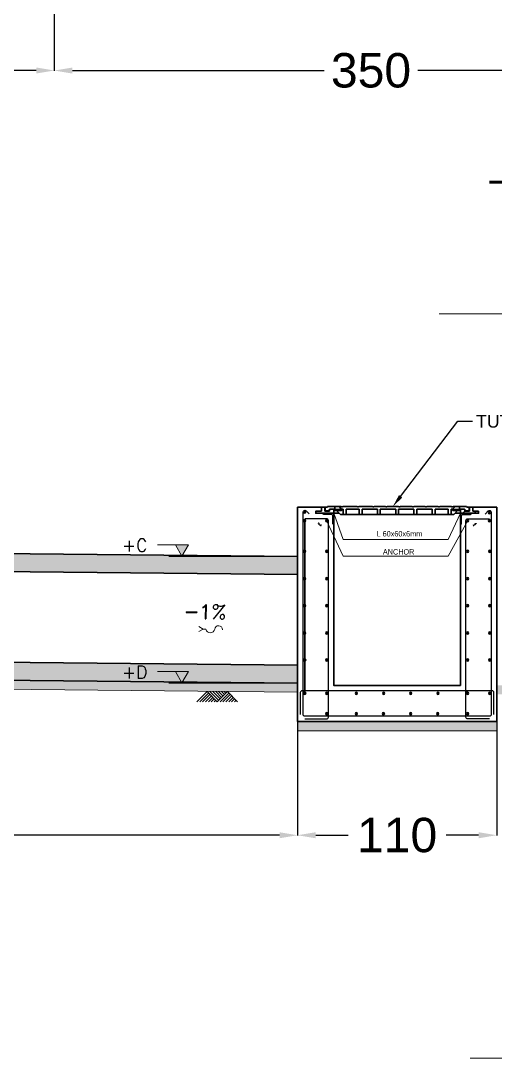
# Model space of a CAD drawing. Header units: metres. Extents: x 5841 to 11304, y 2118 to 7815.
# Drawn here: x 8096 to 8358, y 4777 to 5350 of the extents above; entities that cross this region are included whole.
import ezdxf
from ezdxf import colors
from ezdxf.entities.mleader import LeaderData, LeaderLine
from ezdxf.math import Vec2, Vec3

# ---------------------------------------------------------------- set-up
doc = ezdxf.new("R2010")
doc.units = ezdxf.units.M
doc.linetypes.add('DASHED2', pattern=[0.375, 0.25, -0.125])
doc.linetypes.add('HIDDEN2', pattern=[0.1875, 0.125, -0.0625])
for name, color, linetype, lineweight in [('1_Dimensi', 7, 'Continuous', 9), ('D_Garis Arsir', 9, 'Continuous', 9), ('D_Garis Tak Tampak', 8, 'DASHED2', 9), ('D_Garis Tampak', 150, 'Continuous', 30), ('DIM200', 4, 'Continuous', 18), ('GRS-ARSIR (HATCH)', 8, 'Continuous', 9)]:
    doc.layers.add(name, color=color, linetype=linetype, lineweight=lineweight)
for name, color, linetype in [('G-Existing Hidden-9', 9, 'HIDDEN2'), ('G-Line-3', 3, 'Continuous'), ('S-Reinf-3', 3, 'Continuous')]:
    doc.layers.add(name, color=color, linetype=linetype)
doc.styles.add('DIM200', font='romans_IV50.ttf', dxfattribs={"width": 0.8, "height": 500})
doc.styles.add('SIMPLEX', font='simplex.shx', dxfattribs={"width": 0.75})
doc.styles.get("Standard").update_dxf_attribs({"font": 'arial.ttf'})
doc.dimstyles.new('_SC-25', dxfattribs={"dimscale": 0.025, "dimtxt": 1.25, "dimasz": 1.25, "dimexe": 0, "dimexo": 0.5, "dimgap": 0.75, "dimtad": 1, "dimdec": 0, "dimlfac": 1000, "dimdsep": 46, "dimtxsty": 'SIMPLEX', "dimblk": 'DIMARW', "dimcen": 0, "dimdle": 3, "dimclrd": 256, "dimclre": 256, "dimclrt": 1, "dimadec": 0, "dimazin": 0, "dimtfac": 1, "dimtdec": 0, "dimtmove": 2, "dimatfit": 3, "dimfxl": 0, "dimtvp": 2.25, "dimtfill": 1, "dimtolj": 1, "dimtzin": 0, "dimlwd": -1, "dimlwe": -1, "dimarcsym": 1})
doc.dimstyles.get("Standard").update_dxf_attribs({"dimtxt": 0.18, "dimasz": 0.18, "dimexe": 0.18, "dimexo": 0.0625, "dimgap": 0.09, "dimtad": 0, "dimtih": 1, "dimtoh": 1, "dimdec": 4, "dimzin": 0, "dimdsep": 46, "dimtxsty": 'Standard', "dimcen": 0.09, "dimadec": 0, "dimazin": 0, "dimtfac": 1, "dimtdec": 4, "dimtofl": 0, "dimtmove": 0, "dimatfit": 3, "dimfxl": 1, "dimtolj": 1, "dimtzin": 0, "dimarcsym": 0})
pattern_1 = [(45, (-756477.307, -9425586.314), (-8.838834765, 8.838834765), []), (45, (-756477.307, -9425580.064), (-8.838834765, 8.838834765), [])]

# ---------------------------------------------------------------- blocks, each defined once
blk = doc.blocks.new('TUL')
h = blk.add_hatch(color=1)
h.dxf.hatch_style = 1
h.paths.add_polyline_path([(-0.5, 0, 1), (0.5, 0, 1)])
at = {"color": 1}
blk.add_circle((0, 0), 0.5, dxfattribs=at)
blk = doc.blocks.new('DIMARW')
for p, q in [((-1.75, 0), (-1, 0)), ((-1, 0.175), (0, 0)), ((-1, 0.175), (-1, -0.175)), ((-1, -0.175), (0, 0)), ((0, -0.625), (0, 0.625))]:
    blk.add_line(p, q)
blk.add_solid([(-1, -0.175), (0, 0), (-1, 0.175)])
blk = doc.blocks.new('SBS003')
for p, q in [((-8.81, 0), (-10, 0.69)), ((-10, -0.69), (-8.81, 0)), ((-8.05, 0), (-8.81, 0))]:
    blk.add_line(p, q)
blk.add_lwpolyline([(0, 0, 0, 1.18, 0), (-2.44, 0, 0, 0, 0), (-3.47, 0, 0, 0, 0)], format="xyseb")
for centre, radius, start, end in [((-6.84, 0.33), 1.25, 195.3069, 348.3436), ((-4.54, 0.01), 1.07, 359.6105, 176.2308)]:
    blk.add_arc(centre, radius, start, end)
blk = doc.blocks.new('*D60')
at = {"layer": 'Defpoints', "color": 0, "transparency": 16777216}
for p in [(7764.1, 5360.4), (8114.1, 5360.4), (8114.1, 5322.53)]:
    blk.add_point(p, dxfattribs=at)
at = {"layer": 'DIM200', "color": 0, "lineweight": -2, "transparency": 16777216}
for p, q in [((7764.1, 5360.33), (7764.1, 5322.35)), ((8114.1, 5360.33), (8114.1, 5322.35)), ((7774.1, 5322.53), (7913.15, 5322.53)), ((8104.1, 5322.53), (7965.05, 5322.53))]:
    blk.add_line(p, q, dxfattribs=at)
at = {"layer": 'DIM200', "color": 0, "transparency": 16777216}
for points in [[(7774.1, 5324.19), (7774.1, 5320.86), (7764.1, 5322.53)], [(8104.1, 5324.19), (8104.1, 5320.86), (8114.1, 5322.53)]]:
    blk.add_solid(points, dxfattribs=at)
at = {"layer": 'DIM200', "color": 0, "transparency": 16777216, "insert": (7939.1, 5322.53), "char_height": 19, "attachment_point": 5}
blk.add_mtext('\\A1;350', dxfattribs=at)
blk = doc.blocks.new('*D61')
at = {"layer": 'Defpoints', "color": 0, "transparency": 16777216}
for p in [(8114.1, 5360.4), (8464.1, 5360.4), (8464.1, 5322.5)]:
    blk.add_point(p, dxfattribs=at)
at = {"layer": 'DIM200', "color": 0, "lineweight": -2, "transparency": 16777216}
for p, q in [((8114.1, 5360.33), (8114.1, 5322.32)), ((8464.1, 5360.33), (8464.1, 5322.32)), ((8124.1, 5322.5), (8263.15, 5322.5)), ((8454.1, 5322.5), (8315.05, 5322.5))]:
    blk.add_line(p, q, dxfattribs=at)
at = {"layer": 'DIM200', "color": 0, "transparency": 16777216}
for points in [[(8124.1, 5324.16), (8124.1, 5320.83), (8114.1, 5322.5)], [(8454.1, 5324.16), (8454.1, 5320.83), (8464.1, 5322.5)]]:
    blk.add_solid(points, dxfattribs=at)
at = {"layer": 'DIM200', "color": 0, "transparency": 16777216, "insert": (8289.1, 5322.5), "char_height": 19, "attachment_point": 5}
blk.add_mtext('\\A1;350', dxfattribs=at)
blk = doc.blocks.new('*D69')
at = {"layer": 'Defpoints', "color": 0, "transparency": 16777216}
for p in [(8248.53, 4963.13), (7211.2, 4944.75), (7211.2, 4900.41)]:
    blk.add_point(p, dxfattribs=at)
at = {"layer": 'DIM200', "color": 0, "lineweight": -2, "transparency": 16777216}
for p, q in [((8248.53, 4963.06), (8248.53, 4900.23)), ((7211.2, 4944.69), (7211.2, 4900.23)), ((7221.2, 4900.41), (7695.39, 4900.41)), ((8238.53, 4900.41), (7764.34, 4900.41))]:
    blk.add_line(p, q, dxfattribs=at)
at = {"layer": 'DIM200', "color": 0, "transparency": 16777216}
for points in [[(7221.2, 4902.07), (7221.2, 4898.74), (7211.2, 4900.41)], [(8238.53, 4902.07), (8238.53, 4898.74), (8248.53, 4900.41)]]:
    blk.add_solid(points, dxfattribs=at)
at = {"layer": 'DIM200', "color": 0, "transparency": 16777216, "insert": (7729.87, 4900.41), "char_height": 19, "attachment_point": 5}
blk.add_mtext('\\A1;1037', dxfattribs=at)
blk = doc.blocks.new('*D70')
at = {"layer": 'Defpoints', "color": 0, "transparency": 16777216}
for p in [(8248.53, 4963.13), (8358.53, 4963.13), (8358.53, 4900.41)]:
    blk.add_point(p, dxfattribs=at)
at = {"layer": 'DIM200', "color": 0, "lineweight": -2, "transparency": 16777216}
for p, q in [((8248.53, 4963.06), (8248.53, 4900.23)), ((8358.53, 4963.06), (8358.53, 4900.23)), ((8258.53, 4900.41), (8276.46, 4900.41)), ((8348.53, 4900.41), (8330.59, 4900.41))]:
    blk.add_line(p, q, dxfattribs=at)
at = {"layer": 'DIM200', "color": 0, "transparency": 16777216}
for points in [[(8258.53, 4902.07), (8258.53, 4898.74), (8248.53, 4900.41)], [(8348.53, 4902.07), (8348.53, 4898.74), (8358.53, 4900.41)]]:
    blk.add_solid(points, dxfattribs=at)
at = {"layer": 'DIM200', "color": 0, "transparency": 16777216, "insert": (8303.53, 4900.41), "char_height": 19, "attachment_point": 5}
blk.add_mtext('\\A1;110', dxfattribs=at)

msp = doc.modelspace()

# ---------------------------------------------------------------- hatches: boundary and pattern name
at = {"layer": '1_Dimensi', "ltscale": 5}
h = msp.add_hatch(color=256, dxfattribs=at)
h.dxf.hatch_style = 1
h.paths.add_polyline_path([(8181.03, 5060.72), (8188.25, 5060.72), (8184.64, 5054.47)])
h = msp.add_hatch(color=256, dxfattribs=at)
h.dxf.hatch_style = 1
h.paths.add_polyline_path([(8181.03, 4990.71), (8188.25, 4990.71), (8184.64, 4984.46)])
at = {"layer": 'D_Garis Tampak'}
h = msp.add_hatch(dxfattribs=at)
h.set_pattern_fill('STEEL', color=256, scale=100, style=0)
h.set_pattern_definition(pattern_1)
edge = h.paths.add_edge_path()
edge.add_line((8268.53, 5080.29), (8268.47, 5080.35))
edge.add_line((8268.47, 5080.35), (8266.25, 5080.35))
edge.add_line((8266.25, 5080.35), (8266.19, 5080.29))
edge.add_line((8266.19, 5080.29), (8266.13, 5080.17))
edge.add_line((8266.13, 5080.17), (8266.13, 5079.39))
edge.add_line((8266.13, 5079.39), (8266.07, 5079.33))
edge.add_line((8266.07, 5079.33), (8263.59, 5079.33))
edge.add_line((8263.59, 5079.33), (8263.53, 5079.39))
edge.add_line((8263.53, 5079.39), (8263.53, 5081.43))
edge.add_line((8263.53, 5081.43), (8263.47, 5081.49))
edge.add_line((8263.47, 5081.49), (8263.41, 5081.55))
edge.add_spline(control_points=[(8263.41, 5081.55), (8263.41, 5081.55), (8263.03, 5081.55), (8262.65, 5081.55)], knot_values=[3.5, 3.5, 3.5, 3.5, 4, 4, 4, 4], degree=3, periodic=0)
edge.add_spline(control_points=[(8262.65, 5081.55), (8262.27, 5081.55), (8261.9, 5081.55), (8261.9, 5081.55)], knot_values=[3, 3, 3, 3, 3.5, 3.5, 3.5, 3.5], degree=3, periodic=0)
edge.add_line((8261.9, 5081.55), (8261.84, 5081.49))
edge.add_line((8261.84, 5081.49), (8261.78, 5081.43))
edge.add_line((8261.78, 5081.43), (8261.78, 5079.39))
edge.add_line((8261.78, 5079.39), (8261.72, 5079.33))
edge.add_line((8261.72, 5079.33), (8258.53, 5079.33))
edge.add_line((8258.53, 5079.33), (8258.53, 5078.13))
edge.add_line((8258.53, 5078.13), (8268.53, 5078.13))
edge.add_line((8268.53, 5078.13), (8268.53, 5080.29))
h = msp.add_hatch(dxfattribs=at)
h.set_pattern_fill('STEEL', color=256, scale=100, style=0)
h.set_pattern_definition(pattern_1)
edge = h.paths.add_edge_path()
edge.add_line((8338.53, 5080.29), (8338.59, 5080.35))
edge.add_line((8338.59, 5080.35), (8340.8, 5080.35))
edge.add_line((8340.8, 5080.35), (8340.86, 5080.29))
edge.add_line((8340.86, 5080.29), (8340.92, 5080.17))
edge.add_line((8340.92, 5080.17), (8340.92, 5079.39))
edge.add_line((8340.92, 5079.39), (8340.98, 5079.33))
edge.add_line((8340.98, 5079.33), (8343.47, 5079.33))
edge.add_line((8343.47, 5079.33), (8343.53, 5079.39))
edge.add_line((8343.53, 5079.39), (8343.53, 5081.43))
edge.add_line((8343.53, 5081.43), (8343.59, 5081.49))
edge.add_line((8343.59, 5081.49), (8343.65, 5081.55))
edge.add_spline(control_points=[(8343.65, 5081.55), (8343.65, 5081.55), (8344.02, 5081.55), (8344.4, 5081.55)], knot_values=[3.5, 3.5, 3.5, 3.5, 4, 4, 4, 4], degree=3, periodic=0)
edge.add_spline(control_points=[(8344.4, 5081.55), (8344.78, 5081.55), (8345.16, 5081.55), (8345.16, 5081.55)], knot_values=[3, 3, 3, 3, 3.5, 3.5, 3.5, 3.5], degree=3, periodic=0)
edge.add_line((8345.16, 5081.55), (8345.22, 5081.49))
edge.add_line((8345.22, 5081.49), (8345.28, 5081.43))
edge.add_line((8345.28, 5081.43), (8345.28, 5079.39))
edge.add_line((8345.28, 5079.39), (8345.34, 5079.33))
edge.add_line((8345.34, 5079.33), (8348.53, 5079.33))
edge.add_line((8348.53, 5079.33), (8348.53, 5078.13))
edge.add_line((8348.53, 5078.13), (8338.53, 5078.13))
edge.add_line((8338.53, 5078.13), (8338.53, 5080.29))
at = {"layer": 'GRS-ARSIR (HATCH)'}
h = msp.add_hatch(dxfattribs=at)
h.set_pattern_fill('AR-CONC', color=256)
h.set_pattern_definition([(50, (-2155.7664, -4475.9435), (7.1726018, -0.6275213), [0.75, -8.25]), (355, (-2155.7664, -4475.9435), (-1.3875133, 7.5219213), [0.6, -6.6]), (100.451444, (-2155.169, -4475.996), (5.7850885, 6.8944), [0.637402, -7.011421]), (46.1842, (-2155.766, -4473.9435), (10.6724133, -1.655193), [1.125, -12.375]), (96.635635, (-2154.877, -4474.081), (9.3466195, 9.741186), [0.9561034, -10.517138]), (351.18416, (-2155.766, -4473.943), (9.3466195, 9.741186), [0.9, -9.9]), (21, (-2154.7664, -4474.4435), (5.9690705, -4.026189), [0.75, -8.25]), (326, (-2154.7664, -4474.4435), (2.4331533, 7.2515005), [0.6, -6.6]), (71.451445, (-2154.269, -4474.779), (8.4022238, 3.2253115), [0.637402, -7.011421]), (37.5, (-2155.7664, -4475.9435), (0.12159855, 3.32893854), [0, -6.52, 0, -6.7, 0, -6.625]), (7.5, (-2155.7664, -4475.9435), (2.6306954, 3.9441171), [0, -3.82, 0, -6.37, 0, -2.525]), (327.5, (-2157.9964, -4475.9435), (5.33822436, -0.2255487), [0, -2.5, 0, -7.8, 0, -10.35]), (317.5, (-2158.9964, -4475.9435), (5.8318617, 1.0010498), [0, -3.25, 0, -5.18, 0, -7.35])])
h.paths.add_polyline_path([(7310.1, 5003.7), (7264.21, 5004.16), (7264.1, 4993.9), (7310.1, 4993.7)])
h.paths.add_polyline_path([(7310.1, 5003.7), (7310.1, 4993.7), (8184.35, 4984.96), (8181.03, 4990.71), (8188.25, 4990.71), (8184.92, 4984.95), (8248.53, 4984.32), (8248.53, 4994.32)])
h.paths.add_polyline_path([(8184.35, 5054.96), (7307.71, 5063.73), (7300.12, 5053.8), (8248.53, 5044.32), (8248.53, 5054.32), (8184.55, 5054.32), (8184.64, 5054.47)])
h.paths.add_polyline_path([(7296.77, 5063.84), (7290.1, 5063.9), (7264.1, 5063.9), (7264.12, 5054.16), (7298.99, 5053.82)])
h.paths.add_polyline_path([(7307.71, 5063.73), (7296.77, 5063.84), (7298.99, 5053.82), (7300.12, 5053.8)])
h.paths.add_polyline_path([(7290.1, 5093.89), (7264.1, 5093.89), (7264.1, 5063.9), (7290.1, 5063.9), (7296.77, 5063.84)])
h.paths.add_polyline_path([(8150.51, 4985.2), (8167.34, 4985.2), (8167.34, 4995.7), (8150.51, 4995.7)], flags=25)
h.paths.add_polyline_path([(8439.71, 4984.1), (8456.21, 4984.1), (8456.21, 4994.6), (8439.71, 4994.6)], flags=9)
h.paths.add_polyline_path([(8583.45, 5014.06), (8611.45, 5013.57), (8611.66, 5025.57), (8583.66, 5026.06)], flags=9)
h.paths.add_polyline_path([(8383.46, 5016.06), (8411.46, 5015.57), (8411.67, 5027.57), (8383.67, 5028.06)], flags=9)
h.paths.add_polyline_path([(8630.34, 4979.04), (8650.17, 4979.04), (8650.17, 4990.87), (8630.34, 4990.87)], flags=9)
h = msp.add_hatch(dxfattribs=at)
h.set_pattern_fill('AR-SAND', color=256, scale=0.1)
h.set_pattern_definition([(37.5, (-759818.9632, -9703029.916), (-0.1600031296, 4.8941323733), [0, -3.8608, 0, -4.318, 0, -4.1275]), (7.5, (-759818.963, -9703029.916), (4.4952328314, 7.1682510057), [0, -2.0828, 0, -3.4798, 0, -1.3335]), (327.5, (-759822.0874, -9703029.916), (7.9099237024, 0.0143718468), [0, -1.27, 0, -4.572, 0, -5.969]), (317.5, (-759822.0874, -9703029.916), (7.6355645247, 2.2292932326), [0, -0.635, 0, -2.9972, 0, -3.429])])
h.paths.add_polyline_path([(7310.1, 4993.7), (7310.1, 4988.9), (8248.53, 4979.32), (8248.53, 4984.32)])
h.paths.add_polyline_path([(8358.53, 4963.13), (8248.53, 4963.13), (8248.53, 4958.13), (8358.53, 4958.13)])
h.paths.add_polyline_path([(8358.53, 4983.22), (8358.53, 4978.22), (8731.36, 4974.49), (8731.36, 4977.55), (8731.36, 4979.49)])
h.paths.add_polyline_path([(8841.36, 4957.55), (8731.36, 4957.55), (8731.36, 4952.55), (8841.36, 4952.55)])
h.paths.add_polyline_path([(8841.36, 4978.39), (8841.36, 4973.39), (9773.09, 4963.94), (9773.16, 4969.07)])

# ---------------------------------------------------------------- linework, layer by layer
at = {"layer": '1_Dimensi'}
for p, q in [((8188.25, 5060.72, 32.04), (8171.16, 5060.72, 32.04)), ((8184.64, 5054.47, 32.04), (8181.03, 5060.72, 32.04)), ((8184.64, 5054.47, 32.04), (8188.25, 5060.72, 32.04)), ((8188.25, 4990.71, 32.04), (8171.16, 4990.71, 32.04)), ((8184.64, 4984.46, 32.04), (8181.03, 4990.71, 32.04)), ((8184.64, 4984.46, 32.04), (8188.25, 4990.71, 32.04))]:
    msp.add_line(p, q, dxfattribs=at)
at = {"layer": 'D_Garis Arsir'}
for p, q in [((7310.1, 4988.7, 32.04), (8248.48, 4979.32, 32.04)), ((8192.86, 4974.08, 32.04), (8198.49, 4979.71, 32.04)), ((8194.46, 4974.08, 32.04), (8199.28, 4978.91, 32.04)), ((8196.05, 4974.08, 32.04), (8200.08, 4978.12, 32.04)), ((8197.64, 4974.08, 32.04), (8200.88, 4977.32, 32.04)), ((8198.49, 4979.71, 32.04), (8204.11, 4974.08, 32.04)), ((8199.23, 4974.08, 32.04), (8201.67, 4976.53, 32.04)), ((8200.08, 4979.71, 32.04), (8204.91, 4974.88, 32.04)), ((8201.67, 4979.71, 32.04), (8205.71, 4975.68, 32.04)), ((8203.26, 4979.71, 32.04), (8206.5, 4976.47, 32.04)), ((8204.11, 4974.08, 32.04), (8209.74, 4979.71, 32.04)), ((8204.85, 4979.71, 32.04), (8207.3, 4977.27, 32.04)), ((8205.71, 4974.08, 32.04), (8210.53, 4978.91, 32.04)), ((8206.44, 4979.71, 32.04), (8208.09, 4978.06, 32.04)), ((8207.3, 4974.08, 32.04), (8211.33, 4978.12, 32.04)), ((8208.03, 4979.71, 32.04), (8208.89, 4978.86, 32.04)), ((8208.89, 4974.08, 32.04), (8212.13, 4977.32, 32.04)), ((8209.74, 4979.71, 32.04), (8215.36, 4974.08, 32.04)), ((8210.48, 4974.08, 32.04), (8212.92, 4976.53, 32.04)), ((8200.82, 4974.08, 32.04), (8202.47, 4975.73, 32.04)), ((8202.41, 4974.08, 32.04), (8203.26, 4974.94, 32.04)), ((8212.07, 4974.08, 32.04), (8213.72, 4975.73, 32.04)), ((8213.66, 4974.08, 32.04), (8214.51, 4974.94, 32.04)), ((8248.53, 4958.13, 32.04), (8358.53, 4958.13, 32.04))]:
    msp.add_line(p, q, dxfattribs=at)
at = {"layer": 'D_Garis Tak Tampak'}
for p, q in [((8248.53, 5054.32, 32.04), (8177.3, 5054.32, 32.04)), ((8248.53, 4984.32, 32.04), (8177.3, 4984.32, 32.04))]:
    msp.add_line(p, q, dxfattribs=at)
at = {"layer": 'D_Garis Tampak'}
for p, q in [((8262.65, 5081.55, 32.04), (8248.53, 5081.55, 32.04)), ((8281.42, 5081.91, 32.04), (8273.58, 5081.91, 32.04)), ((8282.53, 5080.41, 32.04), (8275.34, 5080.41, 32.04)), ((8289.87, 5081.91, 32.04), (8282.38, 5081.91, 32.04)), ((8297.11, 5081.91, 32.04), (8290.82, 5081.91, 32.04)), ((8294.23, 5080.41, 32.04), (8302.73, 5080.41, 32.04)), ((8304.35, 5081.91, 32.04), (8298.07, 5081.91, 32.04)), ((8312.83, 5080.41, 32.04), (8304.33, 5080.41, 32.04)), ((8311.74, 5081.91, 32.04), (8305.31, 5081.91, 32.04)), ((8312.7, 5081.91, 32.04), (8318.99, 5081.91, 32.04)), ((8319.94, 5081.91, 32.04), (8326.23, 5081.91, 32.04)), ((8327.19, 5081.91, 32.04), (8333.47, 5081.91, 32.04)), ((8345.16, 5081.55, 32.04), (8358.53, 5081.55, 32.04)), ((8252.49, 5074.02, 32.04), (8252.52, 4978.74, 32.04)), ((7290.1, 5063.9, 32.04), (8248.53, 5054.32, 32.04)), ((7264.1, 5054.16, 32.04), (8248.53, 5044.32, 32.04)), ((7264.1, 5004.16, 32.04), (8248.54, 4994.32, 32.04)), ((7310.1, 4993.7, 32.04), (8248.53, 4984.32, 32.04)), ((8251.53, 4978.74, 32.04), (8251.53, 4980.13, 32.04)), ((8251.53, 4980.13, 32.04), (8252.52, 4980.13, 32.04)), ((8252.52, 4978.74, 32.04), (8251.53, 4978.74, 32.04)), ((8252.52, 4980.13, 32.04), (8252.52, 4978.74, 32.04)), ((8341.53, 4978.74, 32.04), (8341.53, 4980.13, 32.04)), ((8341.53, 4980.13, 32.04), (8342.52, 4980.13, 32.04)), ((8248.53, 4963.13, 32.04), (8358.53, 4963.13, 32.04))]:
    msp.add_line(p, q, dxfattribs=at)
at = {"layer": 'D_Garis Tampak', "ltscale": 200}
for p, q in [((8261.78, 5081.43, 32.04), (8261.84, 5081.49, 32.04)), ((8261.78, 5079.39, 32.04), (8261.78, 5081.43, 32.04)), ((8261.84, 5081.49, 32.04), (8261.9, 5081.55, 32.04)), ((8263.47, 5081.49, 32.04), (8263.41, 5081.55, 32.04)), ((8263.53, 5081.43, 32.04), (8263.47, 5081.49, 32.04)), ((8263.53, 5079.39, 32.04), (8263.53, 5081.43, 32.04)), ((8263.71, 5081.34, 32.04), (8263.77, 5081.46, 32.04)), ((8263.71, 5079.58, 32.04), (8263.71, 5081.34, 32.04)), ((8263.77, 5079.46, 32.04), (8263.71, 5079.58, 32.04)), ((8263.77, 5081.46, 32.04), (8263.83, 5081.52, 32.04)), ((8263.83, 5081.52, 32.04), (8264.75, 5081.52, 32.04)), ((8264.75, 5081.52, 32.04), (8264.99, 5081.58, 32.04)), ((8264.99, 5081.58, 32.04), (8265.14, 5081.83, 32.04)), ((8265.14, 5081.83, 32.04), (8265.29, 5081.91, 32.04)), ((8265.29, 5081.91, 32.04), (8269.07, 5081.91, 32.04)), ((8266.06, 5080.23, 32.04), (8266.02, 5080.11, 32.04)), ((8266.02, 5080.11, 32.04), (8266.02, 5079.46, 32.04)), ((8266.2, 5080.29, 32.04), (8266.06, 5080.23, 32.04)), ((8266.13, 5080.17, 32.04), (8266.19, 5080.29, 32.04)), ((8266.13, 5080.17, 32.04), (8266.13, 5079.39, 32.04)), ((8266.19, 5080.29, 32.04), (8266.25, 5080.35, 32.04)), ((8266.25, 5080.35, 32.04), (8268.53, 5080.35, 32.04)), ((8268.53, 5080.29, 32.04), (8268.47, 5080.35, 32.04)), ((8268.59, 5080.29, 32.04), (8268.53, 5080.35, 32.04)), ((8268.53, 5078.13, 32.04), (8268.53, 5080.29, 32.04)), ((8268.65, 5080.17, 32.04), (8268.59, 5080.29, 32.04)), ((8268.65, 5079.75, 32.04), (8268.65, 5080.17, 32.04)), ((8268.71, 5079.69, 32.04), (8268.65, 5079.75, 32.04)), ((8272.79, 5079.69, 32.04), (8268.71, 5079.69, 32.04)), ((8269.07, 5080.29, 32.04), (8269.07, 5081.91, 32.04)), ((8269.13, 5080.23, 32.04), (8269.07, 5080.29, 32.04)), ((8269.25, 5080.17, 32.04), (8269.13, 5080.23, 32.04)), ((8272.31, 5080.17, 32.04), (8269.25, 5080.17, 32.04)), ((8270.09, 5079.69, 32.04), (8272.15, 5077.41, 32.04)), ((8271.59, 5081.91, 32.04), (8272.62, 5081.91, 32.04)), ((8271.59, 5081.91, 32.04), (8271.59, 5081.61, 32.04)), ((8271.59, 5081.61, 32.04), (8272.49, 5080.77, 32.04)), ((8272.31, 5080.17, 32.04), (8272.37, 5080.23, 32.04)), ((8272.37, 5080.23, 32.04), (8272.49, 5080.35, 32.04)), ((8272.49, 5080.77, 32.04), (8272.49, 5080.77, 32.04)), ((8272.49, 5080.77, 32.04), (8272.49, 5080.35, 32.04)), ((8272.85, 5079.75, 32.04), (8272.79, 5079.69, 32.04)), ((8272.9, 5079.87, 32.04), (8272.85, 5079.75, 32.04)), ((8272.9, 5080.35, 32.04), (8272.96, 5080.41, 32.04)), ((8272.9, 5080.35, 32.04), (8272.9, 5079.87, 32.04)), ((8272.96, 5080.41, 32.04), (8273.74, 5080.41, 32.04)), ((8273.74, 5080.41, 32.04), (8273.74, 5077.41, 32.04)), ((8275.34, 5077.41, 32.04), (8275.34, 5080.41, 32.04)), ((8282.53, 5077.41, 32.04), (8282.53, 5080.41, 32.04)), ((8284.13, 5080.41, 32.04), (8292.63, 5080.41, 32.04)), ((8284.13, 5077.41, 32.04), (8284.13, 5080.41, 32.04)), ((8292.63, 5077.41, 32.04), (8292.63, 5080.41, 32.04)), ((8294.23, 5077.41, 32.04), (8294.23, 5080.41, 32.04)), ((8302.73, 5077.41, 32.04), (8302.73, 5080.41, 32.04)), ((8304.33, 5077.41, 32.04), (8304.33, 5080.41, 32.04)), ((8312.83, 5077.41, 32.04), (8312.83, 5080.41, 32.04)), ((8322.93, 5080.41, 32.04), (8314.43, 5080.41, 32.04)), ((8314.43, 5077.41, 32.04), (8314.43, 5080.41, 32.04)), ((8322.93, 5077.41, 32.04), (8322.93, 5080.41, 32.04)), ((8331.71, 5080.41, 32.04), (8324.53, 5080.41, 32.04)), ((8324.53, 5077.41, 32.04), (8324.53, 5080.41, 32.04)), ((8331.71, 5077.41, 32.04), (8331.71, 5080.41, 32.04)), ((8334.09, 5080.41, 32.04), (8333.31, 5080.41, 32.04)), ((8333.31, 5080.41, 32.04), (8333.31, 5077.41, 32.04)), ((8334.15, 5080.35, 32.04), (8334.09, 5080.41, 32.04)), ((8334.15, 5080.35, 32.04), (8334.15, 5079.87, 32.04)), ((8334.15, 5079.87, 32.04), (8334.21, 5079.75, 32.04)), ((8334.21, 5079.75, 32.04), (8334.27, 5079.69, 32.04)), ((8334.27, 5079.69, 32.04), (8338.35, 5079.69, 32.04)), ((8341.76, 5081.91, 32.04), (8334.43, 5081.91, 32.04)), ((8335.47, 5081.61, 32.04), (8334.57, 5080.77, 32.04)), ((8334.57, 5080.77, 32.04), (8334.57, 5080.77, 32.04)), ((8334.57, 5080.77, 32.04), (8334.57, 5080.35, 32.04)), ((8334.69, 5080.23, 32.04), (8334.57, 5080.35, 32.04)), ((8334.75, 5080.17, 32.04), (8334.69, 5080.23, 32.04)), ((8334.75, 5080.17, 32.04), (8337.81, 5080.17, 32.04)), ((8336.97, 5079.69, 32.04), (8334.9, 5077.41, 32.04)), ((8335.47, 5081.91, 32.04), (8335.47, 5081.61, 32.04)), ((8337.81, 5080.17, 32.04), (8337.93, 5080.23, 32.04)), ((8337.93, 5080.23, 32.04), (8337.99, 5080.29, 32.04)), ((8337.99, 5080.29, 32.04), (8337.99, 5081.91, 32.04)), ((8338.35, 5079.69, 32.04), (8338.41, 5079.75, 32.04)), ((8338.41, 5080.17, 32.04), (8338.47, 5080.29, 32.04)), ((8338.41, 5079.75, 32.04), (8338.41, 5080.17, 32.04)), ((8338.47, 5080.29, 32.04), (8338.53, 5080.35, 32.04)), ((8338.53, 5080.29, 32.04), (8338.59, 5080.35, 32.04)), ((8340.8, 5080.35, 32.04), (8338.53, 5080.35, 32.04)), ((8338.53, 5078.13, 32.04), (8338.53, 5080.29, 32.04)), ((8340.86, 5080.29, 32.04), (8340.8, 5080.35, 32.04)), ((8340.92, 5080.17, 32.04), (8340.86, 5080.29, 32.04)), ((8340.86, 5080.29, 32.04), (8340.99, 5080.23, 32.04)), ((8340.92, 5080.17, 32.04), (8340.92, 5079.39, 32.04)), ((8340.99, 5080.23, 32.04), (8341.03, 5080.11, 32.04)), ((8341.03, 5080.11, 32.04), (8341.03, 5079.46, 32.04)), ((8341.92, 5081.83, 32.04), (8341.76, 5081.91, 32.04)), ((8342.06, 5081.58, 32.04), (8341.92, 5081.83, 32.04)), ((8342.3, 5081.52, 32.04), (8342.06, 5081.58, 32.04)), ((8343.22, 5081.52, 32.04), (8342.3, 5081.52, 32.04)), ((8343.28, 5081.46, 32.04), (8343.22, 5081.52, 32.04)), ((8343.34, 5081.34, 32.04), (8343.28, 5081.46, 32.04)), ((8343.28, 5079.46, 32.04), (8343.34, 5079.58, 32.04)), ((8343.34, 5079.58, 32.04), (8343.34, 5081.34, 32.04)), ((8343.53, 5081.43, 32.04), (8343.59, 5081.49, 32.04)), ((8343.53, 5079.39, 32.04), (8343.53, 5081.43, 32.04)), ((8343.59, 5081.49, 32.04), (8343.65, 5081.55, 32.04)), ((8345.22, 5081.49, 32.04), (8345.16, 5081.55, 32.04)), ((8345.28, 5081.43, 32.04), (8345.22, 5081.49, 32.04)), ((8345.28, 5079.39, 32.04), (8345.28, 5081.43, 32.04)), ((8258.53, 5078.13, 32.04), (8258.53, 5079.33, 32.04)), ((8261.72, 5079.33, 32.04), (8258.53, 5079.33, 32.04)), ((8258.53, 5078.13, 32.04), (8271.47, 5078.13, 32.04)), ((8261.78, 5079.39, 32.04), (8261.72, 5079.33, 32.04)), ((8263.59, 5079.33, 32.04), (8263.53, 5079.39, 32.04)), ((8266.07, 5079.33, 32.04), (8263.59, 5079.33, 32.04)), ((8263.83, 5079.4, 32.04), (8263.77, 5079.46, 32.04)), ((8265.9, 5079.4, 32.04), (8263.83, 5079.4, 32.04)), ((8266.02, 5079.46, 32.04), (8265.9, 5079.4, 32.04)), ((8266.13, 5079.39, 32.04), (8266.07, 5079.33, 32.04)), ((8348.53, 5078.13, 32.04), (8335.59, 5078.13, 32.04)), ((8340.92, 5079.39, 32.04), (8340.98, 5079.33, 32.04)), ((8340.98, 5079.33, 32.04), (8343.47, 5079.33, 32.04)), ((8341.03, 5079.46, 32.04), (8341.15, 5079.4, 32.04)), ((8341.15, 5079.4, 32.04), (8343.22, 5079.4, 32.04)), ((8343.22, 5079.4, 32.04), (8343.28, 5079.46, 32.04)), ((8343.47, 5079.33, 32.04), (8343.53, 5079.39, 32.04)), ((8345.28, 5079.39, 32.04), (8345.34, 5079.33, 32.04)), ((8345.34, 5079.33, 32.04), (8348.53, 5079.33, 32.04)), ((8348.53, 5078.13, 32.04), (8348.53, 5079.33, 32.04))]:
    msp.add_line(p, q, dxfattribs=at)
at = {"layer": 'D_Garis Tampak', "linetype": 'Continuous', "ltscale": 0.08}
for p, q in [((8269.07, 5081.91, 32.04), (8271.59, 5081.91, 32.04)), ((8334.9, 5077.41, 32.04), (8272.15, 5077.41, 32.04))]:
    msp.add_line(p, q, dxfattribs=at)
at = {"layer": 'D_Garis Tampak', "elevation": 32.04}
for points in [[(8248.53, 5081.55), (8248.53, 4963.13), (8325.01, 4963.13)], [(8325.01, 4963.13), (8358.53, 4963.13), (8358.53, 5081.55)], [(8325.01, 4983.13), (8268.53, 4983.13), (8268.53, 5078.13), (8258.53, 5078.13), (8258.53, 5079.33)], [(8348.53, 5079.33), (8348.53, 5078.13), (8338.53, 5078.13), (8338.53, 4983.13), (8325.01, 4983.13)]]:
    msp.add_lwpolyline(points, dxfattribs=at)
at = {"layer": 'D_Garis Tampak', "linetype": 'Continuous', "ltscale": 0.08}
for centre in [(8273.1, 5082.19, 32.04), (8281.9, 5082.19, 32.04), (8290.34, 5082.19, 32.04), (8297.59, 5082.19, 32.04), (8304.83, 5082.19, 32.04), (8312.22, 5082.19, 32.04), (8319.46, 5082.19, 32.04), (8326.71, 5082.19, 32.04), (8333.95, 5082.19, 32.04)]:
    msp.add_arc(centre, 0.555, 210.391, 329.609, dxfattribs=at)
at = {"layer": 'D_Garis Tampak', "ltscale": 200}
for points in [[(8261.9, 5081.55, 32.04), (8261.9, 5081.55, 32.04), (8263.41, 5081.55, 32.04), (8263.41, 5081.55, 32.04)], [(8345.16, 5081.55, 32.04), (8345.16, 5081.55, 32.04), (8343.65, 5081.55, 32.04), (8343.65, 5081.55, 32.04)]]:
    msp.add_open_spline(points, degree=3, dxfattribs=at)
at = {"layer": 'DIM200'}
for p, q in [((8326.7, 5188.27, 31.81), (8733.72, 5188.27, 31.81)), ((8343.96, 4777.32, 0.05), (8750.98, 4777.32, 0.05))]:
    msp.add_line(p, q, dxfattribs=at)
at = {"layer": 'G-Existing Hidden-9', "elevation": 32.04}
for points in [[(8261.73, 5071.73, -0.414214), (8261.02, 5071.74), (8260.06, 5072.74), (8259.84, 5072.53), (8260.8, 5071.53, 0.241653), (8261.49, 5071.29)], [(8345.33, 5071.73, 0.414214), (8346.03, 5071.74), (8347, 5072.74), (8347.21, 5072.53), (8346.25, 5071.53, -0.241653), (8345.56, 5071.29)]]:
    msp.add_lwpolyline(points, format="xyb", dxfattribs=at)
at = {"layer": 'G-Line-3', "elevation": 32.04}
for points in [[(8352.13, 5077.7), (8353.82, 5079.38, -0.668179), (8355.53, 5078.68), (8355.53, 4967.13, -0.414214), (8354.53, 4966.13), (8252.53, 4966.13, -0.414214), (8251.53, 4967.13), (8251.53, 5078.8, -0.668179), (8253.23, 5079.5), (8254.92, 5077.82)], [(8252.53, 4964.63), (8264.53, 4964.63, 0.414214), (8265.53, 4965.63), (8265.53, 5074.13, 0.414214), (8264.53, 5075.13), (8252.53, 5075.13)], [(8354.53, 4964.63), (8342.53, 4964.63, -0.414214), (8341.53, 4965.63), (8341.53, 5074.13, -0.414214), (8342.53, 5075.13), (8354.53, 5075.13)], [(8357.03, 4967.13), (8357.03, 4979.13, 0.414214), (8356.03, 4980.13), (8251.03, 4980.13, 0.414214), (8250.03, 4979.13), (8250.03, 4967.13)]]:
    msp.add_lwpolyline(points, format="xyb", dxfattribs=at)
for points in [[(8268.53, 5072.13), (8268.33, 5072.13, -0.414214), (8267.93, 5072.53), (8267.93, 5076.73, 0.414214), (8267.13, 5077.53), (8262.93, 5077.53, -0.414214), (8262.53, 5077.93), (8262.53, 5078.13), (8268.53, 5078.13)], [(8338.53, 5072.13), (8338.73, 5072.13, 0.414214), (8339.13, 5072.53), (8339.13, 5076.73, -0.414214), (8339.93, 5077.53), (8344.13, 5077.53, 0.414214), (8344.53, 5077.93), (8344.53, 5078.13), (8338.53, 5078.13)]]:
    msp.add_lwpolyline(points, format="xyb", close=True, dxfattribs=at)

# ---------------------------------------------------------------- block references
at = {"layer": 'D_Garis Arsir', "xscale": 2, "yscale": 2, "zscale": 2, "rotation": 358.5608654029}
msp.add_blockref('SBS003', (8213.94, 5013.69, 32.04), dxfattribs=at)
at = {"layer": 'S-Reinf-3', "color": 1, "xscale": 1.3, "yscale": -1.3, "zscale": -1.3}
for p in [(8252.51, 5078.87, 32.04), (8252.49, 5074.06, 32.04), (8264.56, 5074.06, 32.04), (8342.49, 5074.06, 32.04), (8354.46, 5078.47, 32.04), (8354.56, 5074.06, 32.04), (8252.5, 5057.06, 32.04), (8264.57, 5057.06, 32.04), (8342.5, 5057.06, 32.04), (8354.57, 5057.06, 32.04), (8252.5, 5042.06, 32.04), (8264.57, 5042.06, 32.04), (8342.5, 5042.06, 32.04), (8354.57, 5042.06, 32.04), (8252.51, 5027.06, 32.04), (8264.58, 5027.06, 32.04), (8342.51, 5027.06, 32.04), (8354.58, 5027.06, 32.04), (8252.51, 5012.06, 32.04), (8264.58, 5012.06, 32.04), (8342.51, 5012.06, 32.04), (8354.58, 5012.06, 32.04), (8252.52, 4997.06, 32.04), (8264.58, 4997.06, 32.04), (8342.52, 4997.06, 32.04), (8354.58, 4997.06, 32.04), (8252.52, 4978.74, 32.04), (8264.59, 4978.74, 32.04), (8281.06, 4978.74, 32.04), (8296.06, 4978.74, 32.04), (8311.06, 4978.74, 32.04), (8326.06, 4978.74, 32.04), (8342.52, 4978.74, 32.04), (8354.59, 4978.74, 32.04), (8264.53, 4967.44, 32.04), (8280.99, 4967.44, 32.04), (8295.99, 4967.44, 32.04), (8310.99, 4967.44, 32.04), (8325.99, 4967.44, 32.04), (8342.52, 4967.43, 32.04)]:
    msp.add_blockref('TUL', p, dxfattribs=at)

# ---------------------------------------------------------------- texts
at = {"layer": '1_Dimensi', "char_height": 7, "attachment_point": 3}
for s, insert in [('\\pxt9;{\\Fromans|c0;+C}', (8165.59, 5063.95, 32.04)), ('\\pxt9;{\\Fromans|c0;+D}', (8165.59, 4993.95, 32.04))]:
    msp.add_mtext_dynamic_manual_height_columns(s, width=132.1183, gutter_width=0.5, heights=[0], dxfattribs=dict(at, insert=insert))
at = {"layer": 'DIM200', "extrusion": (0.000851762, -0.002139, 0.999997), "insert": (8524.78, 5236.49, 31.66), "char_height": 48.6622, "width": 726.216, "attachment_point": 5, "text_direction": (1, 1e-06, -0.000852), "style": 'DIM200'}
msp.add_mtext('\\A1;TAMPAK ATAS', dxfattribs=at)
at = {"layer": 'DIM200', "lineweight": 9, "extrusion": (0.000851762, -0.002139, 0.999997), "char_height": 3, "width": 119.9869, "attachment_point": 5, "text_direction": (1, 1e-06, -0.000852), "style": 'DIM200'}
for s, insert in [('\\A1;{\\fArial|b0|i0|c0|p34;L 60x60x6mm}', (8304.79, 5066.8, 32.08)), ('\\A1;{\\fArial|b0|i0|c0|p34;ANCHOR}', (8304.36, 5056.82, 32.08))]:
    msp.add_mtext(s, dxfattribs=dict(at, insert=insert))
at = {"layer": 'DIM200', "lineweight": 9, "insert": (8185.65, 5028.02, 32.04), "char_height": 8, "attachment_point": 1, "rotation": 359}
msp.add_mtext_dynamic_manual_height_columns('{\\Fromand|c0;-1%}', width=36.3326, gutter_width=12.5, heights=[0], dxfattribs=at)

# ---------------------------------------------------------------- dimensions: what is measured, and where the dimension line sits
at = {"layer": 'DIM200'}
for base, p1, p2, override, picture, middle in [((8114.1, 5322.53), (7764.1, 5360.4), (8114.1, 5360.4), {"dimtxt": 19, "dimasz": 10, "dimgap": 5, "dimdec": 0}, '*D60', (7939.1, 5322.53)), ((8464.1, 5322.5), (8114.1, 5360.4), (8464.1, 5360.4), {"dimtxt": 19, "dimasz": 10, "dimgap": 5, "dimdec": 0}, '*D61', (8289.1, 5322.5)), ((7211.2, 4900.41, 32.04), (8248.53, 4963.13, 32.04), (7211.2, 4944.75, 32.04), {"dimtxt": 19, "dimasz": 10, "dimgap": 7, "dimdec": 0}, '*D69', (7729.87, 4900.41, 32.04)), ((8358.53, 4900.41, 32.04), (8248.53, 4963.13, 32.04), (8358.53, 4963.13, 32.04), {"dimtxt": 19, "dimasz": 10, "dimgap": 7, "dimdec": 0}, '*D70', (8303.53, 4900.41, 32.04))]:
    dim = msp.add_linear_dim(base=base, p1=p1, p2=p2, dimstyle='Standard', override=override, dxfattribs=at)
    dim.commit()
    dim.dimension.update_dxf_attribs({"geometry": picture, "text_midpoint": middle})

# ---------------------------------------------------------------- leaders
at = {"layer": 'DIM200', "lineweight": 9}
for points in [[(8264.56, 5074.06, 32.04), (8273.79, 5054.47, 32.04), (8306.08, 5054.47, 32.04)], [(8268.53, 5078.13, 32.04), (8273.74, 5063.59, 32.04), (8306.57, 5063.59, 32.04)], [(8342.53, 5074.13, 32.04), (8331.7, 5054.47, 32.04), (8306.08, 5054.47, 32.04)], [(8338.53, 5078.13, 32.04), (8331.7, 5063.59, 32.04), (8306.57, 5063.59, 32.04)]]:
    msp.add_leader(points, dimstyle='_SC-25', dxfattribs=at)
ml = msp.add_multileader_mtext('Standard', dxfattribs=at)
ml.set_content('TUTUP MANHOLE CAST IRON', color=256)
ml.set_leader_properties()
ml.build(insert=Vec2(0, 0))
ml.multileader.update_dxf_attribs({"arrow_head_size": 7})
ctx = ml.context
ctx.base_point, ctx.char_height, ctx.arrow_head_size, ctx.plane_origin = Vec3(8345.12, 5128.9, 32.04), 7, 7, Vec3(8301.21, 5081.91, 32.04)
notes = []
notes.append((ctx, [(0, (1, 1, 0), (8337.12, 5128.9, 32.04), (1, 0), 8, [(0, [(8301.21, 5081.91, 32.04)], 0, [])])]))
ctx.mtext.insert, ctx.mtext.width, ctx.mtext.defined_height, ctx.mtext.flow_direction = Vec3(8347.12, 5132.4, 32.04), 187.7876, 13.69, 5
for ctx, leaders in notes:
    for number, flags, end, landing, length, lines in leaders:
        leader = LeaderData()
        leader.index, (leader.has_last_leader_line, leader.has_dogleg_vector, leader.attachment_direction) = number, flags
        leader.last_leader_point, leader.dogleg_vector, leader.dogleg_length = Vec3(end), Vec3(landing), length
        for number, points, colour, breaks in lines:
            line = LeaderLine()
            line.index, line.vertices, line.color, line.breaks = number, Vec3.list(points), colors.encode_raw_color(colour), breaks
            leader.lines.append(line)
        ctx.leaders.append(leader)

doc.saveas('drawing.dxf')
